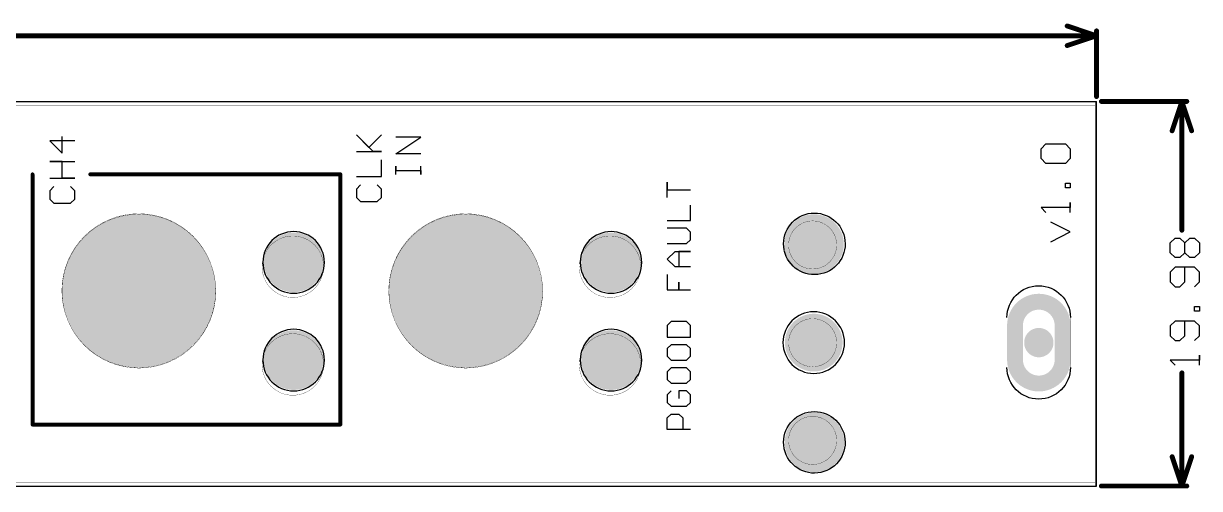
# Model space of a CAD drawing. Header units: millimetres. Extents: x 34 to 168, y 52 to 76.
# Drawn here: x 106.6 to 167.7, y 52.2 to 76.3 of the extents above; entities that cross this region are included whole.
import ezdxf

# ---------------------------------------------------------------- set-up
doc = ezdxf.new("R2010")
doc.units = ezdxf.units.MM
for name, color, linetype in [('Mechanical1', 6, 'Continuous'), ('Mechanical2', 216, 'Continuous'), ('Mechanical4', 56, 'Continuous'), ('MultiLayer', 9, 'Continuous'), ('PadHoleLayer', 156, 'Continuous'), ('TopOverlay', 2, 'Continuous')]:
    doc.layers.add(name, color=color, linetype=linetype)

msp = doc.modelspace()

# ---------------------------------------------------------------- linework, layer by layer
at = {"layer": 'Mechanical1'}
for p, q in [((166.19064552, 64.9390497), (166.44456424, 65.19296842)), ((166.19064552, 64.43121479999999), (166.19064552, 64.9390497)), ((166.44456424, 65.19296842), (166.69848042, 65.19296842)), ((166.69848042, 65.19296842), (166.95239914, 64.9390497)), ((166.95239914, 64.9390497), (167.20631786, 65.19296842)), ((166.95239914, 64.43121479999999), (166.95239914, 64.9390497)), ((167.20631786, 65.19296842), (167.46023404, 65.19296842)), ((167.46023404, 65.19296842), (167.71415276, 64.9390497)), ((167.71415276, 64.9390497), (167.71415276, 64.43121479999999)), ((166.44456424, 64.17729607999999), (166.19064552, 64.43121479999999)), ((166.95239914, 64.43121479999999), (166.69848042, 64.17729607999999)), ((167.20631786, 64.17729607999999), (166.95239914, 64.43121479999999)), ((167.71415276, 64.43121479999999), (167.46023404, 64.17729607999999)), ((166.44456424, 63.66946118), (166.19064552, 63.41554246)), ((166.69848042, 64.17729607999999), (166.44456424, 64.17729607999999)), ((167.46023404, 63.66946118), (166.44456424, 63.66946118)), ((166.95239914, 62.90770756), (166.95239914, 63.66946118)), ((167.46023404, 64.17729607999999), (167.20631786, 64.17729607999999)), ((167.71415276, 63.41554246), (167.46023404, 63.66946118)), ((166.19064552, 63.41554246), (166.19064552, 62.90770756)), ((167.71415276, 62.90770756), (167.71415276, 63.41554246)), ((166.19064552, 62.90770756), (166.44456424, 62.65378884)), ((166.44456424, 62.65378884), (166.69848042, 62.65378884)), ((166.69848042, 62.65378884), (166.95239914, 62.90770756)), ((167.46023404, 62.65378884), (167.71415276, 62.90770756)), ((167.46023404, 61.38420032), (167.46023404, 61.63811904)), ((167.46023404, 61.63811904), (167.71415276, 61.63811904)), ((167.71415276, 61.38420032), (167.46023404, 61.38420032)), ((167.71415276, 61.63811904), (167.71415276, 61.38420032)), ((166.44456424, 60.87636542), (166.19064552, 60.6224467)), ((166.19064552, 60.6224467), (166.19064552, 60.1146118)), ((167.46023404, 60.87636542), (166.44456424, 60.87636542)), ((166.95239914, 60.1146118), (166.95239914, 60.87636542)), ((167.71415276, 60.6224467), (167.46023404, 60.87636542)), ((167.71415276, 60.1146118), (167.71415276, 60.6224467)), ((166.19064552, 60.1146118), (166.44456424, 59.86069308)), ((166.69848042, 59.86069308), (166.95239914, 60.1146118)), ((167.46023404, 59.86069308), (167.71415276, 60.1146118)), ((166.44456424, 59.86069308), (166.69848042, 59.86069308)), ((167.71415276, 58.84502328), (166.19064552, 58.84502328)), ((166.19064552, 58.84502328), (166.44456424, 58.59110456)), ((167.71415276, 58.59110456), (167.71415276, 59.09893946)), ((167.71415276, 59.09893946), (167.71415276, 58.84502328))]:
    msp.add_line(p, q, dxfattribs=at)
for points, const_width in [([(102.225094, 75.700001), (162.36239816, 75.700001)], 0.254), ([(160.83839816, 76.208001), (162.36239816, 75.700001)], 0.254), ([(160.83839816, 75.19200099999999), (162.36239816, 75.700001)], 0.254), ([(162.36239816, 72.54244064), (162.36239816, 75.95400099999999)], 0.254), ([(162.61639816, 72.28844063999999), (167.05399914, 72.28844063999999)], 0.254), ([(166.29199914, 70.76444063999999), (166.79999914, 72.28844063999999)], 0.254), ([(166.79999914, 65.59936841999999), (166.79999914, 72.28844063999999)], 0.254), ([(166.79999914, 72.28844063999999), (167.30799914, 70.76444063999999)], 0.254), ([(157.70718776, 58.47080508), (157.70718776, 61.06160508)], 0.00999998), ([(161.00679508, 58.47080508), (161.00679508, 61.06160508)], 0.00999998), ([(166.79999914, 52.30843488), (166.79999914, 58.18470456)], 0.254), ([(166.29199914, 53.83243487999999), (166.79999914, 52.30843488)], 0.254), ([(166.79999914, 52.30843488), (167.30799914, 53.83243487999999)], 0.254), ([(162.61639816, 52.30843488), (167.05399914, 52.30843488)], 0.254)]:
    msp.add_lwpolyline(points, dxfattribs=dict(at, const_width=const_width))
for points, const_width in [([(160.77489816, 76.208001, 1), (160.90189816, 76.208001, 1)], 0.127), ([(162.29889816, 75.95400099999999, 1), (162.42589816, 75.95400099999999, 1)], 0.127), ([(162.29889816, 75.700001, 1), (162.42589816, 75.700001, 1)], 0.127), ([(162.29889816, 75.700001, 1), (162.42589816, 75.700001, 1)], 0.127), ([(162.29889816, 75.700001, 1), (162.42589816, 75.700001, 1)], 0.127), ([(160.77489816, 75.19200099999999, 1), (160.90189816, 75.19200099999999, 1)], 0.127), ([(162.29889816, 72.54244064, 1), (162.42589816, 72.54244064, 1)], 0.127), ([(162.55289816, 72.28844063999999, 1), (162.67989816, 72.28844063999999, 1)], 0.127), ([(166.73649914, 72.28844063999999, 1), (166.86349914, 72.28844063999999, 1)], 0.127), ([(166.73649914, 72.28844063999999, 1), (166.86349914, 72.28844063999999, 1)], 0.127), ([(166.73649914, 72.28844063999999, 1), (166.86349914, 72.28844063999999, 1)], 0.127), ([(166.99049914, 72.28844063999999, 1), (167.11749914, 72.28844063999999, 1)], 0.127), ([(166.22849914, 70.76444063999999, 1), (166.35549914, 70.76444063999999, 1)], 0.127), ([(167.24449914, 70.76444063999999, 1), (167.37149914, 70.76444063999999, 1)], 0.127), ([(116.57279962, 62.45899877999999, 1), (108.57280038, 62.45899877999999, 1)], 0.00999998), ([(133.56539962, 62.45899877999999, 1), (125.56540038, 62.45899877999999, 1)], 0.00999998), ([(166.73649914, 65.59936841999999, 1), (166.86349914, 65.59936841999999, 1)], 0.127), ([(108.57030102, 62.45899877999999, 1), (108.57529974, 62.45899877999999, 1)], 0.00499872), ([(116.57030026, 62.45899877999999, 1), (116.57529898, 62.45899877999999, 1)], 0.00499872), ([(125.56290102, 62.45899877999999, 1), (125.56789974, 62.45899877999999, 1)], 0.00499872), ([(133.56290026, 62.45899877999999, 1), (133.56789898, 62.45899877999999, 1)], 0.00499872), ([(157.7046884, 61.06160508, 1), (157.70968712, 61.06160508, 1)], 0.00499872), ([(161.00429572, 61.06160508, 1), (161.00929444, 61.06160508, 1)], 0.00499872), ([(157.7046884, 58.47080508, 1), (157.70968712, 58.47080508, 1)], 0.00499872), ([(161.00429572, 58.47080508, 1), (161.00929444, 58.47080508, 1)], 0.00499872), ([(166.73649914, 58.18470456, 1), (166.86349914, 58.18470456, 1)], 0.127), ([(166.22849914, 53.83243487999999, 1), (166.35549914, 53.83243487999999, 1)], 0.127), ([(167.24449914, 53.83243487999999, 1), (167.37149914, 53.83243487999999, 1)], 0.127), ([(162.55289816, 52.30843488, 1), (162.67989816, 52.30843488, 1)], 0.127), ([(166.73649914, 52.30843488, 1), (166.86349914, 52.30843488, 1)], 0.127), ([(166.73649914, 52.30843488, 1), (166.86349914, 52.30843488, 1)], 0.127), ([(166.73649914, 52.30843488, 1), (166.86349914, 52.30843488, 1)], 0.127), ([(166.99049914, 52.30843488, 1), (167.11749914, 52.30843488, 1)], 0.127)]:
    msp.add_lwpolyline(points, format="xyb", close=True, dxfattribs=dict(at, const_width=const_width))
for points in [[(33.96241874, 72.28844063999999), (162.36239816, 72.28844063999999)], [(162.36239816, 52.31403304), (162.36239816, 72.28844063999999)], [(33.9624035, 52.30843488), (162.36239816, 52.30843488)], [(162.36239816, 52.30843488), (162.36239816, 52.31403304)]]:
    msp.add_lwpolyline(points, dxfattribs=at)
for points in [[(162.36239816, 72.28844063999999, 1), (162.36239816, 72.28844063999999, 1)], [(162.36239816, 72.28844063999999, 1), (162.36239816, 72.28844063999999, 1)], [(122.22499812, 63.92500042, 1), (119.02499944, 63.92500042, 1)], [(138.72499814, 63.92500042, 1), (135.52499946, 63.92500042, 1)], [(146.12610094, 64.57650534, 1), (146.12610094, 64.57650534, 1)], [(146.13226298, 64.54712516, 1), (146.13226298, 64.54712516, 1)], [(119.02499944, 63.92500042, 1), (119.02499944, 63.92500042, 1)], [(122.22499812, 63.92500042, 1), (122.22499812, 63.92500042, 1)], [(135.52499946, 63.92500042, 1), (135.52499946, 63.92500042, 1)], [(138.72499814, 63.92500042, 1), (138.72499814, 63.92500042, 1)], [(149.26238118, 59.7584276, 1), (146.0623825, 59.7584276, 1)], [(157.70718776, 61.06160508, 1), (157.70718776, 61.06160508, 1)], [(161.00679508, 61.06160508, 1), (161.00679508, 61.06160508, 1)], [(122.22499812, 58.84999913999999, 1), (119.02499944, 58.84999913999999, 1)], [(138.72499814, 58.84999913999999, 1), (135.52499946, 58.84999913999999, 1)], [(146.0623825, 59.7584276, 1), (146.0623825, 59.7584276, 1)], [(149.26238118, 59.7584276, 1), (149.26238118, 59.7584276, 1)], [(119.02499944, 58.84999913999999, 1), (119.02499944, 58.84999913999999, 1)], [(122.22499812, 58.84999913999999, 1), (122.22499812, 58.84999913999999, 1)], [(135.52499946, 58.84999913999999, 1), (135.52499946, 58.84999913999999, 1)], [(138.72499814, 58.84999913999999, 1), (138.72499814, 58.84999913999999, 1)], [(157.70718776, 58.47080508, 1), (157.70718776, 58.47080508, 1)], [(161.00679508, 58.47080508, 1), (161.00679508, 58.47080508, 1)], [(146.12610094, 54.26410534, 1), (146.12610094, 54.26410534, 1)], [(146.13226298, 54.23472516, 1), (146.13226298, 54.23472516, 1)], [(162.36239816, 52.31403304, 1), (162.36239816, 52.31403304, 1)], [(162.36239816, 52.31403304, 1), (162.36239816, 52.31403304, 1)], [(162.36239816, 52.30843488, 1), (162.36239816, 52.30843488, 1)], [(162.36239816, 52.30843488, 1), (162.36239816, 52.30843488, 1)]]:
    msp.add_lwpolyline(points, format="xyb", close=True, dxfattribs=at)
for points in [[(146.12610094, 64.57650534, -213.1920346259256), (146.13226298, 64.54712516)], [(157.70718776, 61.06160508, -0.9999999999992556), (161.00679508, 61.06160508)], [(161.00679508, 58.47080508, -0.9999999999992556), (157.70718776, 58.47080508)], [(146.12610094, 54.26410534, -213.1920346259256), (146.13226298, 54.23472516)]]:
    msp.add_lwpolyline(points, format="xyb", dxfattribs=at)
at = {"layer": 'Mechanical2', "const_width": 0.0127}
for points in [[(33.9624035, 72.27824507999999), (162.29691442, 72.27824507999999)], [(162.29691442, 72.07834708), (162.29691442, 72.27824507999999)], [(162.29691442, 52.50833288), (162.29691442, 72.07834708)], [(33.9624035, 52.30843488), (162.29691442, 52.30843488)], [(162.29691442, 52.30843488), (162.29691442, 52.50833288)]]:
    msp.add_lwpolyline(points, dxfattribs=at)
at = {"layer": 'Mechanical2'}
for points, const_width in [([(162.29373942, 72.27824507999999, 1), (162.30008942, 72.27824507999999, 1)], 0.00635), ([(162.29373942, 72.27824507999999, 1), (162.30008942, 72.27824507999999, 1)], 0.00635), ([(162.29373942, 72.07834708, 1), (162.30008942, 72.07834708, 1)], 0.00635), ([(162.29373942, 72.07834708, 1), (162.30008942, 72.07834708, 1)], 0.00635), ([(116.58209602, 62.43112989999999, 1), (108.58617602, 62.43112989999999, 1)], 0.0127), ([(133.57342602, 62.43112989999999, 1), (125.57750602, 62.43112989999999, 1)], 0.0127), ([(147.60123642, 66.08140707999999, 1), (147.60758642, 66.08140707999999, 1)], 0.00635), ([(147.60123642, 66.08140707999999, 1), (147.60758642, 66.08140707999999, 1)], 0.00635), ([(122.17914096, 63.7004822, 1), (118.98077296, 63.7004822, 1)], 0.0127), ([(138.67071834, 63.7004822, 1), (135.47235034, 63.7004822, 1)], 0.0127), ([(146.51925738, 64.20736459999999, 1), (146.52560738, 64.20736459999999, 1)], 0.00635), ([(146.51925738, 64.20736459999999, 1), (146.52560738, 64.20736459999999, 1)], 0.00635), ([(148.68321546, 64.20736459999999, 1), (148.68956546, 64.20736459999999, 1)], 0.00635), ([(148.68321546, 64.20736206, 1), (148.68956546, 64.20736206, 1)], 0.00635), ([(118.97759796, 63.7004822, 1), (118.98394796, 63.7004822, 1)], 0.00635), ([(122.17596596, 63.7004822, 1), (122.18231596, 63.7004822, 1)], 0.00635), ([(135.46917534, 63.7004822, 1), (135.47552534, 63.7004822, 1)], 0.00635), ([(138.66754334, 63.7004822, 1), (138.67389334, 63.7004822, 1)], 0.00635), ([(147.60123642, 63.58268208, 1), (147.60758642, 63.58268208, 1)], 0.00635), ([(147.60123642, 63.58268208, 1), (147.60758642, 63.58268208, 1)], 0.00635), ([(108.58300102, 62.43112989999999, 1), (108.58935102, 62.43112989999999, 1)], 0.00635), ([(116.57892102, 62.43112989999999, 1), (116.58527102, 62.43112989999999, 1)], 0.00635), ([(125.57433102, 62.43112989999999, 1), (125.58068102, 62.43112989999999, 1)], 0.00635), ([(133.57025102, 62.43112989999999, 1), (133.57660102, 62.43112989999999, 1)], 0.00635), ([(147.60123642, 61.00399788, 1), (147.60758642, 61.00399788, 1)], 0.00635), ([(147.60123642, 61.00399788, 1), (147.60758642, 61.00399788, 1)], 0.00635), ([(122.17914096, 58.62307553999999, 1), (118.98077296, 58.62307553999999, 1)], 0.0127), ([(138.67071834, 58.62307553999999, 1), (135.47235034, 58.62307553999999, 1)], 0.0127), ([(146.51925738, 59.1299554, 1), (146.52560738, 59.1299554, 1)], 0.00635), ([(146.51925738, 59.1299554, 1), (146.52560738, 59.1299554, 1)], 0.00635), ([(148.68321546, 59.1299554, 1), (148.68956546, 59.1299554, 1)], 0.00635), ([(148.68321546, 59.12995286, 1), (148.68956546, 59.12995286, 1)], 0.00635), ([(118.97759796, 58.62307553999999, 1), (118.98394796, 58.62307553999999, 1)], 0.00635), ([(122.17596596, 58.62307553999999, 1), (122.18231596, 58.62307553999999, 1)], 0.00635), ([(135.46917534, 58.62307553999999, 1), (135.47552534, 58.62307553999999, 1)], 0.00635), ([(138.66754334, 58.62307553999999, 1), (138.67389334, 58.62307553999999, 1)], 0.00635), ([(147.60123642, 58.50527288, 1), (147.60758642, 58.50527288, 1)], 0.00635), ([(147.60123642, 58.50527288, 1), (147.60758642, 58.50527288, 1)], 0.00635), ([(147.60123642, 55.92658867999999, 1), (147.60758642, 55.92658867999999, 1)], 0.00635), ([(147.60123642, 55.92658867999999, 1), (147.60758642, 55.92658867999999, 1)], 0.00635), ([(146.51925738, 54.05254619999999, 1), (146.52560738, 54.05254619999999, 1)], 0.00635), ([(146.51925738, 54.05254619999999, 1), (146.52560738, 54.05254619999999, 1)], 0.00635), ([(148.68321546, 54.05254619999999, 1), (148.68956546, 54.05254619999999, 1)], 0.00635), ([(148.68321546, 54.05254619999999, 1), (148.68956546, 54.05254619999999, 1)], 0.00635), ([(147.60123642, 53.42786367999999, 1), (147.60758642, 53.42786367999999, 1)], 0.00635), ([(147.60123642, 53.42786367999999, 1), (147.60758642, 53.42786367999999, 1)], 0.00635), ([(162.29373942, 52.50833288, 1), (162.30008942, 52.50833288, 1)], 0.00635), ([(162.29373942, 52.50833288, 1), (162.30008942, 52.50833288, 1)], 0.00635), ([(162.29373942, 52.30843488, 1), (162.30008942, 52.30843488, 1)], 0.00635), ([(162.29373942, 52.30843488, 1), (162.30008942, 52.30843488, 1)], 0.00635)]:
    msp.add_lwpolyline(points, format="xyb", close=True, dxfattribs=dict(at, const_width=const_width))
at = {"layer": 'Mechanical2', "const_width": 0.0127}
for points in [[(146.52243238, 64.20736459999999, -0.5773502691888908), (147.60441142, 66.08140707999999)], [(147.60441142, 66.08140707999999, -0.5773502691901033), (148.68639046, 64.20736206)], [(147.60441142, 63.58268208, -0.2679491924327769), (146.52243238, 64.20736459999999)], [(148.68639046, 64.20736459999999, -0.2679491924332643), (147.60441142, 63.58268208)], [(146.52243238, 59.1299554, -0.5773502691888908), (147.60441142, 61.00399788)], [(147.60441142, 61.00399788, -0.5773502691888908), (148.68639046, 59.12995286)], [(147.60441142, 58.50527288, -0.2679491924322895), (146.52243238, 59.1299554)], [(148.68639046, 59.1299554, -0.2679491924332643), (147.60441142, 58.50527288)], [(146.52243238, 54.05254619999999, -0.5773502691888908), (147.60441142, 55.92658867999999)], [(147.60441142, 55.92658867999999, -0.5773502691888908), (148.68639046, 54.05254619999999)], [(147.60441142, 53.42786367999999, -0.2679491924322895), (146.52243238, 54.05254619999999)], [(148.68639046, 54.05254619999999, -0.2679491924332643), (147.60441142, 53.42786367999999)]]:
    msp.add_lwpolyline(points, format="xyb", dxfattribs=at)
at = {"layer": 'Mechanical4', "const_width": 0.0127}
for points in [[(33.9624035, 72.07834708), (162.29691442, 72.07834708)], [(33.9624035, 52.50833288), (162.29691442, 52.50833288)]]:
    msp.add_lwpolyline(points, dxfattribs=at)
at = {"layer": 'Mechanical4', "const_width": 0.00635}
for points in [[(162.29373942, 72.07834708, 1), (162.30008942, 72.07834708, 1)], [(162.29373942, 52.50833288, 1), (162.30008942, 52.50833288, 1)]]:
    msp.add_lwpolyline(points, format="xyb", close=True, dxfattribs=at)
at = {"layer": 'MultiLayer', "const_width": 0.762}
for points in [[(147.29400056, 64.87500106, 1), (148.05600056, 64.87500106, 1)], [(120.24399878, 63.92500042, 1), (121.00599878, 63.92500042, 1)], [(136.7439988, 63.92500042, 1), (137.5059988, 63.92500042, 1)], [(112.1918, 62.45899877999999, 1), (112.9538, 62.45899877999999, 1)], [(129.1844, 62.45899877999999, 1), (129.9464, 62.45899877999999, 1)], [(147.28138184, 59.7584276, 1), (148.04338184, 59.7584276, 1)], [(158.981394, 59.75843776, 1), (159.743394, 59.75843776, 1)], [(120.24399878, 58.84999913999999, 1), (121.00599878, 58.84999913999999, 1)], [(136.7439988, 58.84999913999999, 1), (137.5059988, 58.84999913999999, 1)], [(147.31899924, 54.5749988, 1), (148.08099924, 54.5749988, 1)]]:
    msp.add_lwpolyline(points, format="xyb", close=True, dxfattribs=at)
at = {"layer": 'PadHoleLayer'}
for points, const_width in [([(110.57280146, 62.45899877999999, 1), (114.57279854, 62.45899877999999, 1)], 3.99999962), ([(127.56540146, 62.45899877999999, 1), (131.56539854, 62.45899877999999, 1)], 3.99999962), ([(146.90000084, 64.87500106, 1), (148.45000028, 64.87500106, 1)], 1.54999944), ([(119.84999906, 63.92500042, 1), (121.3999985, 63.92500042, 1)], 1.54999944), ([(136.34999908, 63.92500042, 1), (137.89999852, 63.92500042, 1)], 1.54999944), ([(158.1248933, 58.87093635999999), (158.1248933, 60.64593916, -1), (160.5998947, 60.64593916), (160.5998947, 58.87093635999999, -1)], 0.8249996199999999), ([(146.91238334, 59.7584276, 1), (148.41238034, 59.7584276, 1)], 1.49999954), ([(119.84999906, 58.84999913999999, 1), (121.3999985, 58.84999913999999, 1)], 1.54999944), ([(136.34999908, 58.84999913999999, 1), (137.89999852, 58.84999913999999, 1)], 1.54999944), ([(146.92499952, 54.5749988, 1), (148.47499896, 54.5749988, 1)], 1.54999944)]:
    msp.add_lwpolyline(points, format="xyb", close=True, dxfattribs=dict(at, const_width=const_width))
at = {"layer": 'TopOverlay'}
for p, q in [((108.60020952, 69.59916229999999), (108.60020952, 70.46554868)), ((124.757815, 69.68219236), (123.89142862, 70.54857874)), ((123.89142862, 70.54857874), (124.54121904, 69.89878832)), ((124.54121904, 69.89878832), (125.19100946, 70.54857874)), ((125.93092416, 69.57389184), (127.230505, 70.44027822)), ((127.230505, 70.44027822), (125.93092416, 70.44027822)), ((109.24999994, 70.24895271999999), (107.9504191, 70.24895271999999)), ((107.9504191, 70.24895271999999), (108.60020952, 69.59916229999999)), ((159.47649334, 69.82443744), (159.73041206, 70.07835616)), ((159.47649334, 69.31660253999999), (159.47649334, 69.82443744)), ((159.73041206, 70.07835616), (160.74608186, 70.07835616)), ((160.74608186, 70.07835616), (161.00000058, 69.82443744)), ((161.00000058, 69.82443744), (161.00000058, 69.31660253999999)), ((108.60020952, 69.16596784), (107.9504191, 69.16596784)), ((107.9504191, 69.16596784), (109.24999994, 69.16596784)), ((108.60020952, 68.29958146), (108.60020952, 69.16596784)), ((123.89142862, 69.68219236), (125.19100946, 69.68219236)), ((125.19100946, 69.68219236), (124.757815, 69.68219236)), ((125.19100946, 68.38261152), (125.19100946, 69.24899789999999)), ((127.230505, 69.57389184), (125.93092416, 69.57389184)), ((159.73041206, 69.06268381999999), (159.47649334, 69.31660253999999)), ((161.00000058, 69.31660253999999), (160.74608186, 69.06268381999999)), ((125.93092416, 68.4909095), (125.93092416, 68.92410396)), ((125.93092416, 68.92410396), (125.93092416, 68.70750546)), ((125.93092416, 68.70750546), (127.230505, 68.70750546)), ((127.230505, 68.4909095), (127.230505, 68.92410396)), ((127.230505, 68.70750546), (127.230505, 68.4909095)), ((160.74608186, 69.06268381999999), (159.73041206, 69.06268381999999)), ((107.9504191, 68.29958146), (109.24999994, 68.29958146)), ((108.1670176, 67.866387), (107.9504191, 67.64979104)), ((109.24999994, 68.29958146), (108.60020952, 68.29958146)), ((109.24999994, 67.64979104), (109.03340398, 67.866387)), ((123.89142862, 68.38261152), (125.19100946, 68.38261152)), ((124.10802712, 67.94941706), (123.89142862, 67.7328211)), ((125.19100946, 67.7328211), (124.9744135, 67.94941706)), ((140.05038792, 67.29844554), (140.05038792, 68.0981874)), ((140.05038792, 68.0981874), (140.05038792, 67.6983152)), ((160.74608186, 67.79309529999999), (160.74608186, 68.04701401999999)), ((160.74608186, 68.04701401999999), (161.00000058, 68.04701401999999)), ((161.00000058, 68.04701401999999), (161.00000058, 67.79309529999999)), ((107.9504191, 67.64979104), (107.9504191, 67.21659658)), ((109.24999994, 67.21659658), (109.24999994, 67.64979104)), ((123.89142862, 67.7328211), (123.89142862, 67.29962664)), ((123.89142862, 67.29962664), (124.10802712, 67.08303068)), ((124.9744135, 67.08303068), (125.19100946, 67.29962664)), ((125.19100946, 67.29962664), (125.19100946, 67.7328211)), ((140.05038792, 67.6983152), (141.24999944, 67.6983152)), ((161.00000058, 67.79309529999999), (160.74608186, 67.79309529999999)), ((107.9504191, 67.21659658), (108.1670176, 67.00000062)), ((108.1670176, 67.00000062), (109.03340398, 67.00000062)), ((109.03340398, 67.00000062), (109.24999994, 67.21659658)), ((124.10802712, 67.08303068), (124.9744135, 67.08303068)), ((141.24999944, 66.09883402), (141.24999944, 66.89857588)), ((161.00000058, 66.77742549999999), (159.47649334, 66.77742549999999)), ((159.47649334, 66.77742549999999), (159.73041206, 66.52350677999999)), ((161.00000058, 66.52350677999999), (161.00000058, 67.03134168)), ((161.00000058, 67.03134168), (161.00000058, 66.77742549999999)), ((140.05038792, 66.09883402), (141.24999944, 66.09883402)), ((141.05006334, 65.69896435999999), (140.05038792, 65.69896435999999)), ((141.24999944, 65.49902826), (141.05006334, 65.69896435999999)), ((141.24999944, 65.0991586), (141.24999944, 65.49902826)), ((161.00000058, 65.50783444), (159.98432824, 66.01567188)), ((159.98432824, 64.99999953999999), (161.00000058, 65.50783444)), ((140.05038792, 64.8992225), (141.05006334, 64.8992225)), ((141.05006334, 64.8992225), (141.24999944, 65.0991586)), ((140.05038792, 64.09948064), (140.45025758, 64.49935284)), ((140.45025758, 64.49935284), (141.24999944, 64.49935284)), ((141.24999944, 64.49935284), (140.65019368, 64.49935284)), ((140.65019368, 64.49935284), (140.65019368, 63.69961098)), ((140.45025758, 63.69961098), (140.05038792, 64.09948064)), ((141.24999944, 63.69961098), (140.45025758, 63.69961098)), ((140.05038792, 63.29974132), (140.05038792, 62.49999946)), ((140.05038792, 62.49999946), (140.65019368, 62.49999946)), ((140.65019368, 62.49999946), (140.65019368, 62.89986912)), ((140.65019368, 62.89986912), (140.65019368, 62.49999946)), ((140.65019368, 62.49999946), (141.24999944, 62.49999946)), ((140.25032148, 60.84818919999999), (140.05038792, 60.6482531)), ((140.05038792, 60.6482531), (140.05038792, 60.04844734)), ((141.05006334, 60.84818919999999), (140.25032148, 60.84818919999999)), ((141.24999944, 60.6482531), (141.05006334, 60.84818919999999)), ((141.24999944, 60.04844734), (141.24999944, 60.6482531)), ((140.05038792, 60.04844734), (141.24999944, 60.04844734)), ((140.25032148, 59.64857768), (140.05038792, 59.44864157999999)), ((140.05038792, 59.44864157999999), (140.05038792, 59.04877192)), ((141.05006334, 59.64857768), (140.25032148, 59.64857768)), ((141.24999944, 59.44864157999999), (141.05006334, 59.64857768)), ((141.24999944, 59.04877192), (141.24999944, 59.44864157999999)), ((140.05038792, 59.04877192), (140.25032148, 58.84883582)), ((140.25032148, 58.84883582), (141.05006334, 58.84883582)), ((141.05006334, 58.84883582), (141.24999944, 59.04877192)), ((140.25032148, 58.44896616), (140.05038792, 58.24903006)), ((140.05038792, 58.24903006), (140.05038792, 57.8491604)), ((141.05006334, 58.44896616), (140.25032148, 58.44896616)), ((141.24999944, 58.24903006), (141.05006334, 58.44896616)), ((141.24999944, 57.8491604), (141.24999944, 58.24903006)), ((140.05038792, 57.8491604), (140.25032148, 57.6492243)), ((140.25032148, 57.6492243), (141.05006334, 57.6492243)), ((141.05006334, 57.6492243), (141.24999944, 57.8491604)), ((140.25032148, 57.24935464), (140.05038792, 57.04941854)), ((140.05038792, 57.04941854), (140.05038792, 56.64954888)), ((141.05006334, 57.24935464), (140.65019368, 57.24935464)), ((140.65019368, 57.24935464), (140.65019368, 56.84948244)), ((141.24999944, 57.04941854), (141.05006334, 57.24935464)), ((141.24999944, 56.64954888), (141.24999944, 57.04941854)), ((140.05038792, 56.64954888), (140.25032148, 56.44961278)), ((140.25032148, 56.44961278), (141.05006334, 56.44961278)), ((141.05006334, 56.44961278), (141.24999944, 56.64954888)), ((140.05038792, 55.84980702), (140.25032148, 56.04974312)), ((140.05038792, 55.25000126), (140.05038792, 55.84980702)), ((140.25032148, 56.04974312), (140.65019368, 56.04974312)), ((140.65019368, 56.04974312), (140.85012978, 55.84980702)), ((140.85012978, 55.84980702), (140.85012978, 55.25000126)), ((141.24999944, 55.25000126), (140.05038792, 55.25000126))]:
    msp.add_line(p, q, dxfattribs=at)
at = {"layer": 'TopOverlay', "const_width": 0.1999996}
for points in [[(107.05399976, 66.00000007999999), (107.05399976, 68.50000016)], [(110.05400138, 68.50000016), (123.05400078, 68.50000016)], [(123.05400078, 55.50000076), (123.05400078, 68.50000016)], [(107.05399976, 55.50000076), (107.05399976, 66.00000007999999)], [(107.05399976, 55.50000076), (123.05400078, 55.50000076)]]:
    msp.add_lwpolyline(points, dxfattribs=at)
at = {"layer": 'TopOverlay', "const_width": 0.0999998}
for points in [[(107.00399986, 68.50000016, 1), (107.10399966, 68.50000016, 1)], [(110.00400148, 68.50000016, 1), (110.10400128, 68.50000016, 1)], [(123.00400088, 68.50000016, 1), (123.10400068, 68.50000016, 1)], [(123.00400088, 68.50000016, 1), (123.10400068, 68.50000016, 1)], [(107.00399986, 66.00000007999999, 1), (107.10399966, 66.00000007999999, 1)], [(107.00399986, 66.00000007999999, 1), (107.10399966, 66.00000007999999, 1)], [(107.00399986, 55.50000076, 1), (107.10399966, 55.50000076, 1)], [(107.00399986, 55.50000076, 1), (107.10399966, 55.50000076, 1)], [(123.00400088, 55.50000076, 1), (123.10400068, 55.50000076, 1)], [(123.00400088, 55.50000076, 1), (123.10400068, 55.50000076, 1)]]:
    msp.add_lwpolyline(points, format="xyb", close=True, dxfattribs=at)

doc.saveas('drawing.dxf')
